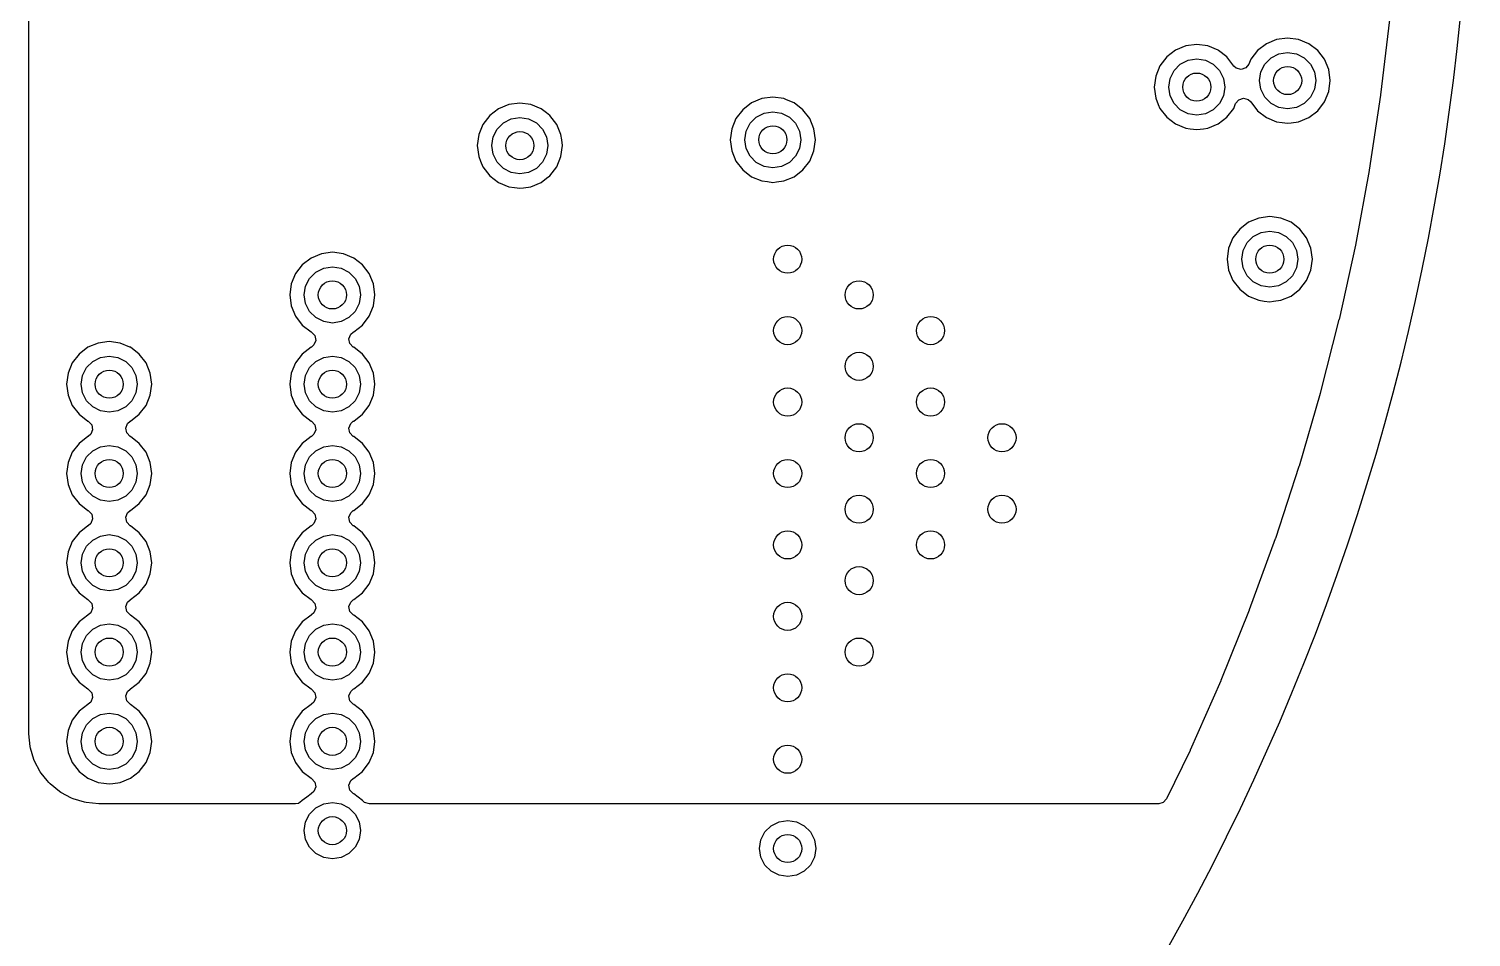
# Model space of a CAD drawing. Extents: x 116 to 183, y -128 to -37.6.
# Drawn here: x 162.43 to 182.95, y -87.37 to -74.45 of the extents above; entities that cross this region are included whole.
import ezdxf

# ---------------------------------------------------------------- set-up
doc = ezdxf.new("R2010")
doc.units = 0
doc.layers.add('BLACK', color=7, linetype='CONTINUOUS')

msp = doc.modelspace()

# ---------------------------------------------------------------- linework, layer by layer
at = {"layer": 'BLACK', "linetype": 'CONTINUOUS'}
for p, q in [((162.433, -79.501998), (162.433, -64.499559)), ((181.787721, -74.317678), (181.662354, -75.388441)), ((179.047668, -74.670297), (178.890908, -74.690934)), ((179.04767, -74.670297), (179.047668, -74.670297)), ((179.204429, -74.690934), (179.04767, -74.670297)), ((180.03716, -74.659463), (179.911718, -74.755718)), ((180.183237, -74.598956), (180.03716, -74.659463)), ((180.183239, -74.598955), (180.183237, -74.598956)), ((180.339999, -74.578318), (180.183239, -74.598955)), ((180.340001, -74.578318), (180.339999, -74.578318)), ((180.49676, -74.598955), (180.340001, -74.578318)), ((180.496762, -74.598956), (180.49676, -74.598955)), ((180.642841, -74.659464), (180.496762, -74.598956)), ((180.768282, -74.755718), (180.642841, -74.659464)), ((178.619387, -74.847697), (178.523132, -74.973139)), ((178.744829, -74.751442), (178.619387, -74.847697)), ((178.890906, -74.690935), (178.744829, -74.751442)), ((178.890908, -74.690934), (178.890906, -74.690935)), ((178.924062, -74.895556), (179.047669, -74.875979)), ((179.047669, -74.875979), (179.171276, -74.895556)), ((179.204431, -74.690935), (179.204429, -74.690934)), ((179.35051, -74.751443), (179.204431, -74.690935)), ((179.356081, -74.755718), (179.35051, -74.751443)), ((179.475952, -74.847698), (179.356081, -74.755718)), ((179.574695, -74.976383), (179.475952, -74.847698)), ((179.815464, -74.881159), (179.787632, -74.948351)), ((179.911718, -74.755718), (179.815464, -74.881159)), ((180.016393, -74.948886), (180.104886, -74.860393)), ((180.104886, -74.860393), (180.216393, -74.803577)), ((180.216393, -74.803577), (180.34, -74.784)), ((180.34, -74.784), (180.463607, -74.803577)), ((180.463607, -74.803577), (180.575114, -74.860393)), ((180.575114, -74.860393), (180.663607, -74.948886)), ((180.864536, -74.881159), (180.768282, -74.755718)), ((180.925044, -75.027238), (180.864536, -74.881159)), ((178.523132, -74.973139), (178.462625, -75.119216)), ((178.667246, -75.152372), (178.724062, -75.040865)), ((178.724062, -75.040865), (178.812555, -74.952372)), ((178.812555, -74.952372), (178.924062, -74.895556)), ((179.171276, -74.895556), (179.282783, -74.952372)), ((179.282783, -74.952372), (179.371276, -75.040865)), ((179.371276, -75.040865), (179.428092, -75.152372)), ((179.609797, -75.007538), (179.574695, -74.976383)), ((179.677496, -75.024818), (179.609797, -75.007538)), ((179.74379, -75.002754), (179.677496, -75.024818)), ((179.787632, -74.948351), (179.74379, -75.002754)), ((179.94, -75.184), (179.959577, -75.060393)), ((179.959577, -75.060393), (180.016393, -74.948886)), ((180.663607, -74.948886), (180.720423, -75.060393)), ((180.720423, -75.060393), (180.74, -75.184)), ((180.945682, -75.184), (180.925044, -75.027238)), ((178.462624, -75.119218), (178.441987, -75.275977)), ((178.441987, -75.275977), (178.441987, -75.27598)), ((178.441987, -75.27598), (178.462624, -75.432739)), ((178.462625, -75.119216), (178.462624, -75.119218)), ((178.647669, -75.275979), (178.667246, -75.152372)), ((178.667246, -75.399586), (178.647669, -75.275979)), ((179.428092, -75.152372), (179.447669, -75.275979)), ((179.447669, -75.275979), (179.428092, -75.399586)), ((179.959577, -75.307607), (179.94, -75.184)), ((180.74, -75.184), (180.720423, -75.307607)), ((180.925044, -75.340762), (180.945682, -75.184)), ((169.417999, -75.503318), (169.261239, -75.523955)), ((169.418001, -75.503318), (169.417999, -75.503318)), ((169.57476, -75.523955), (169.418001, -75.503318)), ((172.714024, -75.501442), (172.588582, -75.597697)), ((172.860101, -75.440935), (172.714024, -75.501442)), ((172.860103, -75.440934), (172.860101, -75.440935)), ((173.016863, -75.420297), (172.860103, -75.440934)), ((173.016865, -75.420297), (173.016863, -75.420297)), ((173.173624, -75.440934), (173.016865, -75.420297)), ((173.173626, -75.440935), (173.173624, -75.440934)), ((173.212953, -75.457225), (173.173626, -75.440935)), ((173.319705, -75.501443), (173.212953, -75.457225)), ((173.445146, -75.597697), (173.319705, -75.501443)), ((178.462624, -75.432739), (178.462625, -75.432741)), ((178.462625, -75.432741), (178.500407, -75.523956)), ((178.724062, -75.511093), (178.667246, -75.399586)), ((179.428092, -75.399586), (179.371276, -75.511093)), ((179.600036, -75.511627), (179.643876, -75.457225)), ((179.643876, -75.457225), (179.71017, -75.43516)), ((179.71017, -75.43516), (179.77787, -75.452439)), ((179.77787, -75.452439), (179.812973, -75.483594)), ((179.812973, -75.483594), (179.815463, -75.486839)), ((179.815463, -75.486839), (179.815464, -75.486841)), ((179.815464, -75.486841), (179.911718, -75.612282)), ((180.016393, -75.419114), (179.959577, -75.307607)), ((180.104886, -75.507607), (180.016393, -75.419114)), ((180.663607, -75.419114), (180.575114, -75.507607)), ((180.720423, -75.307607), (180.663607, -75.419114)), ((180.768282, -75.612282), (180.864536, -75.486841)), ((180.864536, -75.486841), (180.925044, -75.340762)), ((181.661805, -75.392533), (181.500865, -76.458484)), ((181.662354, -75.388441), (181.661805, -75.392533)), ((168.989718, -75.680718), (168.893463, -75.80616)), ((169.11516, -75.584463), (168.989718, -75.680718)), ((169.261237, -75.523956), (169.11516, -75.584463)), ((169.261239, -75.523955), (169.261237, -75.523956)), ((169.294393, -75.728577), (169.418, -75.709)), ((169.418, -75.709), (169.541607, -75.728577)), ((169.574762, -75.523956), (169.57476, -75.523955)), ((169.720842, -75.584464), (169.574762, -75.523956)), ((169.799, -75.644437), (169.720842, -75.584464)), ((169.846282, -75.680718), (169.799, -75.644437)), ((169.942536, -75.806159), (169.846282, -75.680718)), ((172.588582, -75.597697), (172.492327, -75.723139)), ((172.693257, -75.790865), (172.78175, -75.702372)), ((172.78175, -75.702372), (172.893257, -75.645556)), ((172.893257, -75.645556), (173.016864, -75.625979)), ((173.016864, -75.625979), (173.140471, -75.645556)), ((173.140471, -75.645556), (173.251978, -75.702372)), ((173.251978, -75.702372), (173.340471, -75.790865)), ((173.5414, -75.723138), (173.445146, -75.597697)), ((178.500407, -75.523956), (178.523133, -75.57882)), ((178.523133, -75.57882), (178.619387, -75.704261)), ((178.619387, -75.704261), (178.744828, -75.800515)), ((178.812555, -75.599586), (178.724062, -75.511093)), ((178.924062, -75.656402), (178.812555, -75.599586)), ((179.047669, -75.675979), (178.924062, -75.656402)), ((179.171276, -75.656402), (179.047669, -75.675979)), ((179.282783, -75.599586), (179.171276, -75.656402)), ((179.371276, -75.511093), (179.282783, -75.599586)), ((179.35051, -75.800515), (179.475951, -75.704261)), ((179.475951, -75.704261), (179.572205, -75.57882)), ((179.572205, -75.57882), (179.600036, -75.511627)), ((179.911718, -75.612282), (180.037159, -75.708536)), ((180.037159, -75.708536), (180.183238, -75.769044)), ((180.216393, -75.564423), (180.104886, -75.507607)), ((180.34, -75.584), (180.216393, -75.564423)), ((180.463607, -75.564423), (180.34, -75.584)), ((180.575114, -75.507607), (180.463607, -75.564423)), ((180.496762, -75.769044), (180.642841, -75.708536)), ((180.642841, -75.708536), (180.768282, -75.612282)), ((168.893463, -75.80616), (168.832956, -75.952237)), ((169.037577, -75.985393), (169.094393, -75.873886)), ((169.094393, -75.873886), (169.182886, -75.785393)), ((169.182886, -75.785393), (169.294393, -75.728577)), ((169.541607, -75.728577), (169.653114, -75.785393)), ((169.653114, -75.785393), (169.741607, -75.873886)), ((169.741607, -75.873886), (169.798423, -75.985393)), ((170.003044, -75.952238), (169.942536, -75.806159)), ((172.431819, -75.869218), (172.411182, -76.025977)), ((172.43182, -75.869216), (172.431819, -75.869218)), ((172.492327, -75.723139), (172.43182, -75.869216)), ((172.616864, -76.025979), (172.636441, -75.902372)), ((172.636441, -75.902372), (172.693257, -75.790865)), ((173.340471, -75.790865), (173.397287, -75.902372)), ((173.397287, -75.902372), (173.416864, -76.025979)), ((173.601908, -75.869217), (173.5414, -75.723138)), ((173.622546, -76.025979), (173.601908, -75.869217)), ((178.744828, -75.800515), (178.890907, -75.861023)), ((178.890907, -75.861023), (178.953147, -75.869217)), ((178.953147, -75.869217), (179.047668, -75.881661)), ((179.047668, -75.881661), (179.047669, -75.881661)), ((179.047669, -75.881661), (179.04767, -75.881661)), ((179.04767, -75.881661), (179.142183, -75.869218)), ((179.142183, -75.869218), (179.204431, -75.861023)), ((179.204431, -75.861023), (179.35051, -75.800515)), ((180.183238, -75.769044), (180.261619, -75.779363)), ((180.261619, -75.779363), (180.339999, -75.789682)), ((180.339999, -75.789682), (180.34, -75.789682)), ((180.34, -75.789682), (180.340001, -75.789682)), ((180.340001, -75.789682), (180.392254, -75.782802)), ((180.392254, -75.782802), (180.496762, -75.769044)), ((168.832955, -75.952239), (168.812318, -76.108998)), ((168.812318, -76.108998), (168.812318, -76.109001)), ((168.812318, -76.109001), (168.832955, -76.26576)), ((168.832956, -75.952237), (168.832955, -75.952239)), ((169.018, -76.109), (169.037577, -75.985393)), ((169.037577, -76.232607), (169.018, -76.109)), ((169.798423, -75.985393), (169.818, -76.109)), ((169.818, -76.109), (169.798423, -76.232607)), ((170.012752, -76.025977), (170.003044, -75.952238)), ((170.003044, -76.265762), (170.023682, -76.109)), ((170.023682, -76.109), (170.012752, -76.025977)), ((172.411182, -76.025977), (172.411182, -76.02598)), ((172.411182, -76.02598), (172.431819, -76.182739)), ((172.636441, -76.149586), (172.616864, -76.025979)), ((173.416864, -76.025979), (173.397287, -76.149586)), ((173.601908, -76.182741), (173.622546, -76.025979)), ((168.832955, -76.26576), (168.832956, -76.265762)), ((168.832956, -76.265762), (168.859075, -76.32882)), ((169.094393, -76.344114), (169.037577, -76.232607)), ((169.798423, -76.232607), (169.741607, -76.344114)), ((169.942536, -76.411841), (170.003044, -76.265762)), ((172.431819, -76.182739), (172.43182, -76.182741)), ((172.43182, -76.182741), (172.492328, -76.32882)), ((172.693257, -76.261093), (172.636441, -76.149586)), ((172.78175, -76.349586), (172.693257, -76.261093)), ((173.340471, -76.261093), (173.251978, -76.349586)), ((173.397287, -76.149586), (173.340471, -76.261093)), ((173.5414, -76.32882), (173.601908, -76.182741)), ((168.859075, -76.32882), (168.893464, -76.411841)), ((168.893464, -76.411841), (168.989718, -76.537282)), ((169.182886, -76.432607), (169.094393, -76.344114)), ((169.294393, -76.489423), (169.182886, -76.432607)), ((169.418, -76.509), (169.294393, -76.489423)), ((169.541607, -76.489423), (169.418, -76.509)), ((169.653114, -76.432607), (169.541607, -76.489423)), ((169.741607, -76.344114), (169.653114, -76.432607)), ((169.846282, -76.537282), (169.942536, -76.411841)), ((172.492328, -76.32882), (172.588582, -76.454261)), ((172.588582, -76.454261), (172.714023, -76.550515)), ((172.893257, -76.406402), (172.78175, -76.349586)), ((173.016864, -76.425979), (172.893257, -76.406402)), ((173.140471, -76.406402), (173.016864, -76.425979)), ((173.251978, -76.349586), (173.140471, -76.406402)), ((173.319705, -76.550515), (173.445146, -76.454261)), ((173.445146, -76.454261), (173.5414, -76.32882)), ((181.500181, -76.462556), (181.303836, -77.522581)), ((181.500865, -76.458484), (181.500181, -76.462556)), ((168.989718, -76.537282), (169.115159, -76.633536)), ((169.115159, -76.633536), (169.261238, -76.694044)), ((169.261238, -76.694044), (169.339619, -76.704363)), ((169.339619, -76.704363), (169.417999, -76.714682)), ((169.417999, -76.714682), (169.418, -76.714682)), ((169.418, -76.714682), (169.418001, -76.714682)), ((169.418001, -76.714682), (169.470254, -76.707802)), ((169.470254, -76.707802), (169.574762, -76.694044)), ((169.574762, -76.694044), (169.720841, -76.633536)), ((169.720841, -76.633536), (169.799, -76.573562)), ((169.799, -76.573562), (169.846282, -76.537282)), ((172.714023, -76.550515), (172.860102, -76.611023)), ((172.860102, -76.611023), (172.938483, -76.621342)), ((172.938483, -76.621342), (173.016863, -76.631661)), ((173.016863, -76.631661), (173.016864, -76.631661)), ((173.016864, -76.631661), (173.016865, -76.631661)), ((173.016865, -76.631661), (173.069118, -76.624781)), ((173.069118, -76.624781), (173.173626, -76.611023)), ((173.173626, -76.611023), (173.319705, -76.550515)), ((179.929237, -77.138956), (179.78316, -77.199463)), ((179.929239, -77.138955), (179.929237, -77.138956)), ((180.085999, -77.118318), (179.929239, -77.138955)), ((180.086001, -77.118318), (180.085999, -77.118318)), ((180.24276, -77.138955), (180.086001, -77.118318)), ((180.242762, -77.138956), (180.24276, -77.138955)), ((180.388841, -77.199464), (180.242762, -77.138956)), ((179.657718, -77.295718), (179.561463, -77.42116)), ((179.78316, -77.199463), (179.657718, -77.295718)), ((179.850886, -77.400393), (179.962393, -77.343577)), ((179.962393, -77.343577), (180.086, -77.324)), ((180.086, -77.324), (180.209607, -77.343577)), ((180.209607, -77.343577), (180.321114, -77.400393)), ((180.514282, -77.295718), (180.388841, -77.199464)), ((180.610536, -77.421159), (180.514282, -77.295718)), ((179.561463, -77.42116), (179.500956, -77.567237)), ((179.705577, -77.600393), (179.762393, -77.488886)), ((179.762393, -77.488886), (179.850886, -77.400393)), ((180.321114, -77.400393), (180.409607, -77.488886)), ((180.409607, -77.488886), (180.466423, -77.600393)), ((180.671044, -77.567238), (180.610536, -77.421159)), ((181.303017, -77.526628), (181.071481, -78.579557)), ((181.303836, -77.522581), (181.303017, -77.526628)), ((166.44816, -77.707463), (166.322718, -77.803718)), ((166.594237, -77.646956), (166.44816, -77.707463)), ((166.594239, -77.646955), (166.594237, -77.646956)), ((166.750999, -77.626318), (166.594239, -77.646955)), ((166.751001, -77.626318), (166.750999, -77.626318)), ((166.90776, -77.646955), (166.751001, -77.626318)), ((166.907762, -77.646956), (166.90776, -77.646955)), ((167.053841, -77.707464), (166.907762, -77.646956)), ((167.179282, -77.803718), (167.053841, -77.707464)), ((179.500955, -77.567239), (179.480318, -77.723998)), ((179.480318, -77.723998), (179.480318, -77.724001)), ((179.480318, -77.724001), (179.500955, -77.88076)), ((179.500956, -77.567237), (179.500955, -77.567239)), ((179.686, -77.724), (179.705577, -77.600393)), ((179.705577, -77.847607), (179.686, -77.724)), ((180.466423, -77.600393), (180.486, -77.724)), ((180.486, -77.724), (180.466423, -77.847607)), ((180.691682, -77.724), (180.671044, -77.567238)), ((180.671044, -77.880762), (180.691682, -77.724)), ((166.226463, -77.92916), (166.165956, -78.075237)), ((166.322718, -77.803718), (166.226463, -77.92916)), ((166.427393, -77.996886), (166.515886, -77.908393)), ((166.515886, -77.908393), (166.627393, -77.851577)), ((166.627393, -77.851577), (166.751, -77.832)), ((166.751, -77.832), (166.874607, -77.851577)), ((166.874607, -77.851577), (166.986114, -77.908393)), ((166.986114, -77.908393), (167.074607, -77.996886)), ((167.275536, -77.929159), (167.179282, -77.803718)), ((167.336044, -78.075238), (167.275536, -77.929159)), ((179.500955, -77.88076), (179.500956, -77.880762)), ((179.500956, -77.880762), (179.561464, -78.026841)), ((179.762393, -77.959114), (179.705577, -77.847607)), ((179.850886, -78.047607), (179.762393, -77.959114)), ((180.409607, -77.959114), (180.321114, -78.047607)), ((180.466423, -77.847607), (180.409607, -77.959114)), ((180.610536, -78.026841), (180.671044, -77.880762)), ((166.165955, -78.075239), (166.145318, -78.231998)), ((166.165956, -78.075237), (166.165955, -78.075239)), ((166.351, -78.232), (166.370577, -78.108393)), ((166.370577, -78.108393), (166.427393, -77.996886)), ((167.074607, -77.996886), (167.131423, -78.108393)), ((167.131423, -78.108393), (167.151, -78.232)), ((167.356682, -78.232), (167.336044, -78.075238)), ((179.561464, -78.026841), (179.657718, -78.152282)), ((179.657718, -78.152282), (179.783159, -78.248536)), ((179.962393, -78.104423), (179.850886, -78.047607)), ((180.086, -78.124), (179.962393, -78.104423)), ((180.209607, -78.104423), (180.086, -78.124)), ((180.321114, -78.047607), (180.209607, -78.104423)), ((180.388841, -78.248536), (180.514282, -78.152282)), ((180.514282, -78.152282), (180.610536, -78.026841)), ((166.145318, -78.231998), (166.145318, -78.232001)), ((166.145318, -78.232001), (166.165955, -78.38876)), ((166.370577, -78.355607), (166.351, -78.232)), ((166.427393, -78.467114), (166.370577, -78.355607)), ((167.131423, -78.355607), (167.074607, -78.467114)), ((167.151, -78.232), (167.131423, -78.355607)), ((167.336044, -78.388762), (167.356682, -78.232)), ((179.783159, -78.248536), (179.929238, -78.309044)), ((179.929238, -78.309044), (180.007619, -78.319363)), ((180.007619, -78.319363), (180.085999, -78.329682)), ((180.085999, -78.329682), (180.086, -78.329682)), ((180.086, -78.329682), (180.086001, -78.329682)), ((180.086001, -78.329682), (180.138254, -78.322802)), ((180.138254, -78.322802), (180.242762, -78.309044)), ((180.242762, -78.309044), (180.388841, -78.248536)), ((166.165955, -78.38876), (166.165956, -78.388762)), ((166.165956, -78.388762), (166.226464, -78.534841)), ((166.226464, -78.534841), (166.322718, -78.660282)), ((166.515886, -78.555607), (166.427393, -78.467114)), ((166.627393, -78.612423), (166.515886, -78.555607)), ((166.986114, -78.555607), (166.874607, -78.612423)), ((167.074607, -78.467114), (166.986114, -78.555607)), ((167.179282, -78.660282), (167.275536, -78.534841)), ((167.275536, -78.534841), (167.336044, -78.388762)), ((181.071481, -78.579557), (181.070527, -78.583574)), ((166.322718, -78.660282), (166.448159, -78.756536)), ((166.448159, -78.756536), (166.448166, -78.756541)), ((166.448166, -78.756541), (166.453487, -78.759613)), ((166.453487, -78.759613), (166.501703, -78.810179)), ((166.751, -78.632), (166.627393, -78.612423)), ((166.874607, -78.612423), (166.751, -78.632)), ((167.013037, -78.790352), (167.048515, -78.75961)), ((167.048515, -78.75961), (167.053828, -78.756541)), ((167.053828, -78.756541), (167.053841, -78.756536)), ((167.053841, -78.756536), (167.179282, -78.660282)), ((181.070527, -78.583574), (180.804073, -79.628175)), ((163.27316, -78.977463), (163.147718, -79.073718)), ((163.419237, -78.916956), (163.27316, -78.977463)), ((163.419239, -78.916955), (163.419237, -78.916956)), ((163.575999, -78.896318), (163.419239, -78.916955)), ((163.576001, -78.896318), (163.575999, -78.896318)), ((163.73276, -78.916955), (163.576001, -78.896318)), ((163.732762, -78.916956), (163.73276, -78.916955)), ((163.871412, -78.974387), (163.732762, -78.916956)), ((163.878841, -78.977464), (163.871412, -78.974387)), ((164.004282, -79.073718), (163.878841, -78.977464)), ((166.448166, -78.977458), (166.322718, -79.073718)), ((166.453487, -78.974387), (166.448166, -78.977458)), ((166.488959, -78.943651), (166.453487, -78.974387)), ((166.514927, -78.878786), (166.488959, -78.943651)), ((166.501703, -78.810179), (166.514927, -78.878786)), ((166.987072, -78.855218), (167.013037, -78.790352)), ((167.000298, -78.923825), (166.987072, -78.855218)), ((167.048515, -78.97439), (167.000298, -78.923825)), ((167.053834, -78.977461), (167.048515, -78.97439)), ((167.053841, -78.977464), (167.053834, -78.977461)), ((167.179282, -79.073718), (167.053841, -78.977464)), ((163.147718, -79.073718), (163.051463, -79.19916)), ((163.252393, -79.266886), (163.340886, -79.178393)), ((163.340886, -79.178393), (163.452393, -79.121577)), ((163.452393, -79.121577), (163.576, -79.102)), ((163.576, -79.102), (163.699607, -79.121577)), ((163.699607, -79.121577), (163.811114, -79.178393)), ((163.811114, -79.178393), (163.899607, -79.266886)), ((164.100536, -79.199159), (164.004282, -79.073718)), ((166.322718, -79.073718), (166.226463, -79.19916)), ((166.427393, -79.266886), (166.515886, -79.178393)), ((166.515886, -79.178393), (166.627393, -79.121577)), ((166.627393, -79.121577), (166.751, -79.102)), ((166.751, -79.102), (166.874607, -79.121577)), ((166.874607, -79.121577), (166.986114, -79.178393)), ((166.986114, -79.178393), (167.074607, -79.266886)), ((167.275536, -79.199159), (167.179282, -79.073718)), ((162.990955, -79.345239), (162.970318, -79.501998)), ((162.990956, -79.345237), (162.990955, -79.345239)), ((163.051463, -79.19916), (162.990956, -79.345237)), ((163.176, -79.502), (163.195577, -79.378393)), ((163.195577, -79.378393), (163.252393, -79.266886)), ((163.899607, -79.266886), (163.956423, -79.378393)), ((163.956423, -79.378393), (163.976, -79.502)), ((164.161044, -79.345238), (164.100536, -79.199159)), ((164.181682, -79.502), (164.161044, -79.345238)), ((166.165955, -79.345239), (166.145318, -79.501998)), ((166.165956, -79.345237), (166.165955, -79.345239)), ((166.226463, -79.19916), (166.165956, -79.345237)), ((166.351, -79.502), (166.370577, -79.378393)), ((166.370577, -79.378393), (166.427393, -79.266886)), ((167.074607, -79.266886), (167.131423, -79.378393)), ((167.131423, -79.378393), (167.151, -79.502)), ((167.336044, -79.345238), (167.275536, -79.199159)), ((167.356682, -79.502), (167.336044, -79.345238)), ((162.433, -84.464907), (162.433, -79.501998)), ((162.970318, -79.501998), (162.970318, -79.502001)), ((162.970318, -79.502001), (162.990955, -79.65876)), ((163.195577, -79.625607), (163.176, -79.502)), ((163.976, -79.502), (163.956423, -79.625607)), ((164.161044, -79.658762), (164.181682, -79.502)), ((166.145318, -79.501998), (166.145318, -79.502001)), ((166.145318, -79.502001), (166.165955, -79.65876)), ((166.370577, -79.625607), (166.351, -79.502)), ((167.151, -79.502), (167.131423, -79.625607)), ((167.336044, -79.658762), (167.356682, -79.502)), ((162.990955, -79.65876), (162.990956, -79.658762)), ((162.990956, -79.658762), (163.051464, -79.804841)), ((163.051464, -79.804841), (163.147718, -79.930282)), ((163.252393, -79.737114), (163.195577, -79.625607)), ((163.340886, -79.825607), (163.252393, -79.737114)), ((163.899607, -79.737114), (163.811114, -79.825607)), ((163.956423, -79.625607), (163.899607, -79.737114)), ((164.004282, -79.930282), (164.100536, -79.804841)), ((164.100536, -79.804841), (164.161044, -79.658762)), ((166.165955, -79.65876), (166.165956, -79.658762)), ((166.165956, -79.658762), (166.226464, -79.804841)), ((166.226464, -79.804841), (166.322718, -79.930282)), ((166.427393, -79.737114), (166.370577, -79.625607)), ((166.515886, -79.825607), (166.427393, -79.737114)), ((167.074607, -79.737114), (166.986114, -79.825607)), ((167.131423, -79.625607), (167.074607, -79.737114)), ((167.179282, -79.930282), (167.275536, -79.804841)), ((167.275536, -79.804841), (167.336044, -79.658762)), ((180.802986, -79.632159), (180.501897, -80.667326)), ((180.804073, -79.628175), (180.802986, -79.632159)), ((163.147718, -79.930282), (163.273159, -80.026536)), ((163.452393, -79.882423), (163.340886, -79.825607)), ((163.576, -79.902), (163.452393, -79.882423)), ((163.699607, -79.882423), (163.576, -79.902)), ((163.811114, -79.825607), (163.699607, -79.882423)), ((163.878841, -80.026536), (164.004282, -79.930282)), ((166.322718, -79.930282), (166.448159, -80.026536)), ((166.627393, -79.882423), (166.515886, -79.825607)), ((166.751, -79.902), (166.627393, -79.882423)), ((166.874607, -79.882423), (166.751, -79.902)), ((166.986114, -79.825607), (166.874607, -79.882423)), ((167.053841, -80.026536), (167.179282, -79.930282)), ((163.273159, -80.026536), (163.273166, -80.026541)), ((163.273166, -80.026541), (163.278487, -80.029613)), ((163.278487, -80.029613), (163.326703, -80.080179)), ((163.313959, -80.213651), (163.278487, -80.244387)), ((163.339927, -80.148786), (163.313959, -80.213651)), ((163.326703, -80.080179), (163.339927, -80.148786)), ((163.812072, -80.125218), (163.838037, -80.060352)), ((163.825298, -80.193825), (163.812072, -80.125218)), ((163.873515, -80.24439), (163.825298, -80.193825)), ((163.838037, -80.060352), (163.873515, -80.02961)), ((163.873515, -80.02961), (163.878828, -80.026541)), ((163.878828, -80.026541), (163.878841, -80.026536)), ((166.448159, -80.026536), (166.448166, -80.026541)), ((166.448166, -80.026541), (166.453487, -80.029613)), ((166.453487, -80.029613), (166.501703, -80.080179)), ((166.488959, -80.213651), (166.453487, -80.244387)), ((166.514927, -80.148786), (166.488959, -80.213651)), ((166.501703, -80.080179), (166.514927, -80.148786)), ((166.987072, -80.125218), (167.013037, -80.060352)), ((167.000298, -80.193825), (166.987072, -80.125218)), ((167.048515, -80.24439), (167.000298, -80.193825)), ((167.013037, -80.060352), (167.048515, -80.02961)), ((167.048515, -80.02961), (167.053828, -80.026541)), ((167.053828, -80.026541), (167.053841, -80.026536)), ((163.147718, -80.343718), (163.051463, -80.46916)), ((163.273166, -80.247458), (163.147718, -80.343718)), ((163.278487, -80.244387), (163.273166, -80.247458)), ((163.340886, -80.448393), (163.452393, -80.391577)), ((163.452393, -80.391577), (163.576, -80.372)), ((163.576, -80.372), (163.699607, -80.391577)), ((163.699607, -80.391577), (163.811114, -80.448393)), ((163.878834, -80.247461), (163.873515, -80.24439)), ((163.878841, -80.247464), (163.878834, -80.247461)), ((164.004282, -80.343718), (163.878841, -80.247464)), ((164.100536, -80.469159), (164.004282, -80.343718)), ((166.322718, -80.343718), (166.226463, -80.46916)), ((166.448166, -80.247458), (166.322718, -80.343718)), ((166.453487, -80.244387), (166.448166, -80.247458)), ((166.515886, -80.448393), (166.627393, -80.391577)), ((166.627393, -80.391577), (166.751, -80.372)), ((166.751, -80.372), (166.874607, -80.391577)), ((166.874607, -80.391577), (166.986114, -80.448393)), ((167.053834, -80.247461), (167.048515, -80.24439)), ((167.053841, -80.247464), (167.053834, -80.247461)), ((167.179282, -80.343718), (167.053841, -80.247464)), ((167.275536, -80.469159), (167.179282, -80.343718)), ((162.990955, -80.615239), (162.970318, -80.771998)), ((162.990956, -80.615237), (162.990955, -80.615239)), ((163.051463, -80.46916), (162.990956, -80.615237)), ((163.195577, -80.648393), (163.252393, -80.536886)), ((163.252393, -80.536886), (163.340886, -80.448393)), ((163.811114, -80.448393), (163.899607, -80.536886)), ((163.899607, -80.536886), (163.956423, -80.648393)), ((164.161044, -80.615238), (164.100536, -80.469159)), ((164.181682, -80.772), (164.161044, -80.615238)), ((166.165955, -80.615239), (166.145318, -80.771998)), ((166.165956, -80.615237), (166.165955, -80.615239)), ((166.226463, -80.46916), (166.165956, -80.615237)), ((166.370577, -80.648393), (166.427393, -80.536886)), ((166.427393, -80.536886), (166.515886, -80.448393)), ((166.986114, -80.448393), (167.074607, -80.536886)), ((167.074607, -80.536886), (167.131423, -80.648393)), ((167.336044, -80.615238), (167.275536, -80.469159)), ((167.356682, -80.772), (167.336044, -80.615238)), ((162.970318, -80.771998), (162.970318, -80.772001)), ((162.970318, -80.772001), (162.990955, -80.92876)), ((163.176, -80.772), (163.195577, -80.648393)), ((163.195577, -80.895607), (163.176, -80.772)), ((163.956423, -80.648393), (163.976, -80.772)), ((163.976, -80.772), (163.956423, -80.895607)), ((164.161044, -80.928762), (164.181682, -80.772)), ((166.145318, -80.771998), (166.145318, -80.772001)), ((166.145318, -80.772001), (166.165955, -80.92876)), ((166.351, -80.772), (166.370577, -80.648393)), ((166.370577, -80.895607), (166.351, -80.772)), ((167.131423, -80.648393), (167.151, -80.772)), ((167.151, -80.772), (167.131423, -80.895607)), ((167.336044, -80.928762), (167.356682, -80.772)), ((180.500678, -80.671271), (180.165287, -81.695846)), ((180.501897, -80.667326), (180.500678, -80.671271)), ((162.990955, -80.92876), (162.990956, -80.928762)), ((162.990956, -80.928762), (163.051464, -81.074841)), ((163.252393, -81.007114), (163.195577, -80.895607)), ((163.340886, -81.095607), (163.252393, -81.007114)), ((163.899607, -81.007114), (163.811114, -81.095607)), ((163.956423, -80.895607), (163.899607, -81.007114)), ((164.100536, -81.074841), (164.161044, -80.928762)), ((166.165955, -80.92876), (166.165956, -80.928762)), ((166.165956, -80.928762), (166.226464, -81.074841)), ((166.427393, -81.007114), (166.370577, -80.895607)), ((166.515886, -81.095607), (166.427393, -81.007114)), ((167.074607, -81.007114), (166.986114, -81.095607)), ((167.131423, -80.895607), (167.074607, -81.007114)), ((167.275536, -81.074841), (167.336044, -80.928762)), ((163.051464, -81.074841), (163.147718, -81.200282)), ((163.147718, -81.200282), (163.273159, -81.296536)), ((163.452393, -81.152423), (163.340886, -81.095607)), ((163.576, -81.172), (163.452393, -81.152423)), ((163.699607, -81.152423), (163.576, -81.172)), ((163.811114, -81.095607), (163.699607, -81.152423)), ((163.878841, -81.296536), (164.004282, -81.200282)), ((164.004282, -81.200282), (164.100536, -81.074841)), ((166.226464, -81.074841), (166.322718, -81.200282)), ((166.322718, -81.200282), (166.448159, -81.296536)), ((166.627393, -81.152423), (166.515886, -81.095607)), ((166.751, -81.172), (166.627393, -81.152423)), ((166.874607, -81.152423), (166.751, -81.172)), ((166.986114, -81.095607), (166.874607, -81.152423)), ((167.053841, -81.296536), (167.179282, -81.200282)), ((167.179282, -81.200282), (167.275536, -81.074841)), ((163.273159, -81.296536), (163.273166, -81.296541)), ((163.273166, -81.296541), (163.278487, -81.299613)), ((163.278487, -81.299613), (163.326703, -81.350179)), ((163.339927, -81.418786), (163.313959, -81.483651)), ((163.326703, -81.350179), (163.339927, -81.418786)), ((163.812072, -81.395218), (163.838037, -81.330352)), ((163.825298, -81.463825), (163.812072, -81.395218)), ((163.838037, -81.330352), (163.873515, -81.29961)), ((163.873515, -81.29961), (163.878828, -81.296541)), ((163.878828, -81.296541), (163.878841, -81.296536)), ((166.448159, -81.296536), (166.448166, -81.296541)), ((166.448166, -81.296541), (166.453487, -81.299613)), ((166.453487, -81.299613), (166.501703, -81.350179)), ((166.514927, -81.418786), (166.488959, -81.483651)), ((166.501703, -81.350179), (166.514927, -81.418786)), ((166.987072, -81.395218), (167.013037, -81.330352)), ((167.000298, -81.463825), (166.987072, -81.395218)), ((167.013037, -81.330352), (167.048515, -81.29961)), ((167.048515, -81.29961), (167.053828, -81.296541)), ((167.053828, -81.296541), (167.053841, -81.296536)), ((163.147718, -81.613718), (163.051463, -81.73916)), ((163.273166, -81.517458), (163.147718, -81.613718)), ((163.278487, -81.514387), (163.273166, -81.517458)), ((163.313959, -81.483651), (163.278487, -81.514387)), ((163.452393, -81.661577), (163.576, -81.642)), ((163.576, -81.642), (163.699607, -81.661577)), ((163.873515, -81.51439), (163.825298, -81.463825)), ((163.878834, -81.517461), (163.873515, -81.51439)), ((163.878841, -81.517464), (163.878834, -81.517461)), ((164.004282, -81.613718), (163.878841, -81.517464)), ((164.100536, -81.739159), (164.004282, -81.613718)), ((166.322718, -81.613718), (166.226463, -81.73916)), ((166.448166, -81.517458), (166.322718, -81.613718)), ((166.453487, -81.514387), (166.448166, -81.517458)), ((166.488959, -81.483651), (166.453487, -81.514387)), ((166.627393, -81.661577), (166.751, -81.642)), ((166.751, -81.642), (166.874607, -81.661577)), ((167.048515, -81.51439), (167.000298, -81.463825)), ((167.053834, -81.517461), (167.048515, -81.51439)), ((167.053841, -81.517464), (167.053834, -81.517461)), ((167.179282, -81.613718), (167.053841, -81.517464)), ((167.275536, -81.739159), (167.179282, -81.613718)), ((163.051463, -81.73916), (162.990956, -81.885237)), ((163.195577, -81.918393), (163.252393, -81.806886)), ((163.252393, -81.806886), (163.340886, -81.718393)), ((163.340886, -81.718393), (163.452393, -81.661577)), ((163.699607, -81.661577), (163.811114, -81.718393)), ((163.811114, -81.718393), (163.899607, -81.806886)), ((163.899607, -81.806886), (163.956423, -81.918393)), ((164.161044, -81.885238), (164.100536, -81.739159)), ((166.226463, -81.73916), (166.165956, -81.885237)), ((166.370577, -81.918393), (166.427393, -81.806886)), ((166.427393, -81.806886), (166.515886, -81.718393)), ((166.515886, -81.718393), (166.627393, -81.661577)), ((166.874607, -81.661577), (166.986114, -81.718393)), ((166.986114, -81.718393), (167.074607, -81.806886)), ((167.074607, -81.806886), (167.131423, -81.918393)), ((167.336044, -81.885238), (167.275536, -81.739159)), ((180.163937, -81.699748), (179.794625, -82.712573)), ((180.165287, -81.695846), (180.163937, -81.699748)), ((162.990955, -81.885239), (162.970318, -82.041998)), ((162.970318, -82.041998), (162.970318, -82.042001)), ((162.970318, -82.042001), (162.990955, -82.19876)), ((162.990956, -81.885237), (162.990955, -81.885239)), ((163.176, -82.042), (163.195577, -81.918393)), ((163.195577, -82.165607), (163.176, -82.042)), ((163.956423, -81.918393), (163.976, -82.042)), ((163.976, -82.042), (163.956423, -82.165607)), ((164.181682, -82.042), (164.161044, -81.885238)), ((164.161044, -82.198762), (164.181682, -82.042)), ((166.165955, -81.885239), (166.145318, -82.041998)), ((166.145318, -82.041998), (166.145318, -82.042001)), ((166.145318, -82.042001), (166.165955, -82.19876)), ((166.165956, -81.885237), (166.165955, -81.885239)), ((166.351, -82.042), (166.370577, -81.918393)), ((166.370577, -82.165607), (166.351, -82.042)), ((167.131423, -81.918393), (167.151, -82.042)), ((167.151, -82.042), (167.131423, -82.165607)), ((167.356682, -82.042), (167.336044, -81.885238)), ((167.336044, -82.198762), (167.356682, -82.042)), ((162.990955, -82.19876), (162.990956, -82.198762)), ((162.990956, -82.198762), (163.051464, -82.344841)), ((163.252393, -82.277114), (163.195577, -82.165607)), ((163.956423, -82.165607), (163.899607, -82.277114)), ((164.100536, -82.344841), (164.161044, -82.198762)), ((166.165955, -82.19876), (166.165956, -82.198762)), ((166.165956, -82.198762), (166.226464, -82.344841)), ((166.427393, -82.277114), (166.370577, -82.165607)), ((167.131423, -82.165607), (167.074607, -82.277114)), ((167.275536, -82.344841), (167.336044, -82.198762)), ((163.051464, -82.344841), (163.147718, -82.470282)), ((163.147718, -82.470282), (163.273159, -82.566536)), ((163.340886, -82.365607), (163.252393, -82.277114)), ((163.452393, -82.422423), (163.340886, -82.365607)), ((163.576, -82.442), (163.452393, -82.422423)), ((163.699607, -82.422423), (163.576, -82.442)), ((163.811114, -82.365607), (163.699607, -82.422423)), ((163.899607, -82.277114), (163.811114, -82.365607)), ((163.878841, -82.566536), (164.004282, -82.470282)), ((164.004282, -82.470282), (164.100536, -82.344841)), ((166.226464, -82.344841), (166.322718, -82.470282)), ((166.322718, -82.470282), (166.448159, -82.566536)), ((166.515886, -82.365607), (166.427393, -82.277114)), ((166.627393, -82.422423), (166.515886, -82.365607)), ((166.751, -82.442), (166.627393, -82.422423)), ((166.874607, -82.422423), (166.751, -82.442)), ((166.986114, -82.365607), (166.874607, -82.422423)), ((167.074607, -82.277114), (166.986114, -82.365607)), ((167.053841, -82.566536), (167.179282, -82.470282)), ((167.179282, -82.470282), (167.275536, -82.344841)), ((163.273159, -82.566536), (163.273166, -82.566541)), ((163.273166, -82.566541), (163.278487, -82.569613)), ((163.278487, -82.569613), (163.326703, -82.620179)), ((163.326703, -82.620179), (163.339927, -82.688786)), ((163.812072, -82.665218), (163.838037, -82.600352)), ((163.825298, -82.733825), (163.812072, -82.665218)), ((163.838037, -82.600352), (163.873515, -82.56961)), ((163.873515, -82.56961), (163.878828, -82.566541)), ((163.878828, -82.566541), (163.878841, -82.566536)), ((166.448159, -82.566536), (166.448166, -82.566541)), ((166.448166, -82.566541), (166.453487, -82.569613)), ((166.453487, -82.569613), (166.501703, -82.620179)), ((166.501703, -82.620179), (166.514927, -82.688786)), ((166.987072, -82.665218), (167.013037, -82.600352)), ((167.000298, -82.733825), (166.987072, -82.665218)), ((167.013037, -82.600352), (167.048515, -82.56961)), ((167.048515, -82.56961), (167.053828, -82.566541)), ((167.053828, -82.566541), (167.053841, -82.566536)), ((163.147718, -82.883718), (163.051463, -83.00916)), ((163.273166, -82.787458), (163.147718, -82.883718)), ((163.278487, -82.784387), (163.273166, -82.787458)), ((163.313959, -82.753651), (163.278487, -82.784387)), ((163.339927, -82.688786), (163.313959, -82.753651)), ((163.873515, -82.78439), (163.825298, -82.733825)), ((163.878834, -82.787461), (163.873515, -82.78439)), ((163.878841, -82.787464), (163.878834, -82.787461)), ((164.004282, -82.883718), (163.878841, -82.787464)), ((164.100536, -83.009159), (164.004282, -82.883718)), ((166.322718, -82.883718), (166.226463, -83.00916)), ((166.448166, -82.787458), (166.322718, -82.883718)), ((166.453487, -82.784387), (166.448166, -82.787458)), ((166.488959, -82.753651), (166.453487, -82.784387)), ((166.514927, -82.688786), (166.488959, -82.753651)), ((167.048515, -82.78439), (167.000298, -82.733825)), ((167.053834, -82.787461), (167.048515, -82.78439)), ((167.053841, -82.787464), (167.053834, -82.787461)), ((167.179282, -82.883718), (167.053841, -82.787464)), ((167.275536, -83.009159), (167.179282, -82.883718)), ((179.793146, -82.716428), (179.390324, -83.716384)), ((179.794625, -82.712573), (179.793146, -82.716428)), ((163.051463, -83.00916), (162.990956, -83.155237)), ((163.195577, -83.188393), (163.252393, -83.076886)), ((163.252393, -83.076886), (163.340886, -82.988393)), ((163.340886, -82.988393), (163.452393, -82.931577)), ((163.452393, -82.931577), (163.576, -82.912)), ((163.576, -82.912), (163.699607, -82.931577)), ((163.699607, -82.931577), (163.811114, -82.988393)), ((163.811114, -82.988393), (163.899607, -83.076886)), ((163.899607, -83.076886), (163.956423, -83.188393)), ((164.161044, -83.155238), (164.100536, -83.009159)), ((166.226463, -83.00916), (166.165956, -83.155237)), ((166.370577, -83.188393), (166.427393, -83.076886)), ((166.427393, -83.076886), (166.515886, -82.988393)), ((166.515886, -82.988393), (166.627393, -82.931577)), ((166.627393, -82.931577), (166.751, -82.912)), ((166.751, -82.912), (166.874607, -82.931577)), ((166.874607, -82.931577), (166.986114, -82.988393)), ((166.986114, -82.988393), (167.074607, -83.076886)), ((167.074607, -83.076886), (167.131423, -83.188393)), ((167.336044, -83.155238), (167.275536, -83.009159)), ((162.990955, -83.155239), (162.970318, -83.311998)), ((162.990956, -83.155237), (162.990955, -83.155239)), ((163.176, -83.312), (163.195577, -83.188393)), ((163.956423, -83.188393), (163.976, -83.312)), ((164.181682, -83.312), (164.161044, -83.155238)), ((166.165955, -83.155239), (166.145318, -83.311998)), ((166.165956, -83.155237), (166.165955, -83.155239)), ((166.351, -83.312), (166.370577, -83.188393)), ((167.131423, -83.188393), (167.151, -83.312)), ((167.356682, -83.312), (167.336044, -83.155238)), ((162.970318, -83.311998), (162.970318, -83.312001)), ((162.970318, -83.312001), (162.990955, -83.46876)), ((162.990955, -83.46876), (162.990956, -83.468762)), ((162.990956, -83.468762), (163.051464, -83.614841)), ((163.195577, -83.435607), (163.176, -83.312)), ((163.252393, -83.547114), (163.195577, -83.435607)), ((163.956423, -83.435607), (163.899607, -83.547114)), ((163.976, -83.312), (163.956423, -83.435607)), ((164.100536, -83.614841), (164.161044, -83.468762)), ((164.161044, -83.468762), (164.181682, -83.312)), ((166.145318, -83.311998), (166.145318, -83.312001)), ((166.145318, -83.312001), (166.165955, -83.46876)), ((166.165955, -83.46876), (166.165956, -83.468762)), ((166.165956, -83.468762), (166.226464, -83.614841)), ((166.370577, -83.435607), (166.351, -83.312)), ((166.427393, -83.547114), (166.370577, -83.435607)), ((167.131423, -83.435607), (167.074607, -83.547114)), ((167.151, -83.312), (167.131423, -83.435607)), ((167.275536, -83.614841), (167.336044, -83.468762)), ((167.336044, -83.468762), (167.356682, -83.312)), ((163.051464, -83.614841), (163.147718, -83.740282)), ((163.340886, -83.635607), (163.252393, -83.547114)), ((163.452393, -83.692423), (163.340886, -83.635607)), ((163.576, -83.712), (163.452393, -83.692423)), ((163.699607, -83.692423), (163.576, -83.712)), ((163.811114, -83.635607), (163.699607, -83.692423)), ((163.899607, -83.547114), (163.811114, -83.635607)), ((164.004282, -83.740282), (164.100536, -83.614841)), ((166.226464, -83.614841), (166.322718, -83.740282)), ((166.515886, -83.635607), (166.427393, -83.547114)), ((166.627393, -83.692423), (166.515886, -83.635607)), ((166.751, -83.712), (166.627393, -83.692423)), ((166.874607, -83.692423), (166.751, -83.712)), ((166.986114, -83.635607), (166.874607, -83.692423)), ((167.074607, -83.547114), (166.986114, -83.635607)), ((167.179282, -83.740282), (167.275536, -83.614841)), ((163.147718, -83.740282), (163.273159, -83.836536)), ((163.273159, -83.836536), (163.273166, -83.836541)), ((163.273166, -83.836541), (163.278487, -83.839613)), ((163.278487, -83.839613), (163.326703, -83.890179)), ((163.326703, -83.890179), (163.339927, -83.958786)), ((163.812072, -83.935218), (163.838037, -83.870352)), ((163.838037, -83.870352), (163.873515, -83.83961)), ((163.873515, -83.83961), (163.878828, -83.836541)), ((163.878828, -83.836541), (163.878841, -83.836536)), ((163.878841, -83.836536), (164.004282, -83.740282)), ((166.322718, -83.740282), (166.448159, -83.836536)), ((166.448159, -83.836536), (166.448166, -83.836541)), ((166.448166, -83.836541), (166.453487, -83.839613)), ((166.453487, -83.839613), (166.501703, -83.890179)), ((166.501703, -83.890179), (166.514927, -83.958786)), ((166.987072, -83.935218), (167.013037, -83.870352)), ((167.013037, -83.870352), (167.048515, -83.83961)), ((167.048515, -83.83961), (167.053828, -83.836541)), ((167.053828, -83.836541), (167.053841, -83.836536)), ((167.053841, -83.836536), (167.179282, -83.740282)), ((179.388718, -83.720188), (178.952813, -84.706205)), ((179.390324, -83.716384), (179.388718, -83.720188)), ((163.273166, -84.057458), (163.147718, -84.153718)), ((163.278487, -84.054387), (163.273166, -84.057458)), ((163.313959, -84.023651), (163.278487, -84.054387)), ((163.339927, -83.958786), (163.313959, -84.023651)), ((163.825298, -84.003825), (163.812072, -83.935218)), ((163.873515, -84.05439), (163.825298, -84.003825)), ((163.878834, -84.057461), (163.873515, -84.05439)), ((163.878841, -84.057464), (163.878834, -84.057461)), ((164.004282, -84.153718), (163.878841, -84.057464)), ((166.448166, -84.057458), (166.322718, -84.153718)), ((166.453487, -84.054387), (166.448166, -84.057458)), ((166.488959, -84.023651), (166.453487, -84.054387)), ((166.514927, -83.958786), (166.488959, -84.023651)), ((167.000298, -84.003825), (166.987072, -83.935218)), ((167.048515, -84.05439), (167.000298, -84.003825)), ((167.053834, -84.057461), (167.048515, -84.05439)), ((167.053841, -84.057464), (167.053834, -84.057461)), ((167.179282, -84.153718), (167.053841, -84.057464)), ((163.051463, -84.27916), (162.990956, -84.425237)), ((163.147718, -84.153718), (163.051463, -84.27916)), ((163.252393, -84.346886), (163.340886, -84.258393)), ((163.340886, -84.258393), (163.452393, -84.201577)), ((163.452393, -84.201577), (163.576, -84.182)), ((163.576, -84.182), (163.699607, -84.201577)), ((163.699607, -84.201577), (163.811114, -84.258393)), ((163.811114, -84.258393), (163.899607, -84.346886)), ((164.100536, -84.279159), (164.004282, -84.153718)), ((164.161044, -84.425238), (164.100536, -84.279159)), ((166.226463, -84.27916), (166.165956, -84.425237)), ((166.322718, -84.153718), (166.226463, -84.27916)), ((166.427393, -84.346886), (166.515886, -84.258393)), ((166.515886, -84.258393), (166.627393, -84.201577)), ((166.627393, -84.201577), (166.751, -84.182)), ((166.751, -84.182), (166.874607, -84.201577)), ((166.874607, -84.201577), (166.986114, -84.258393)), ((166.986114, -84.258393), (167.074607, -84.346886)), ((167.275536, -84.279159), (167.179282, -84.153718)), ((167.336044, -84.425238), (167.275536, -84.279159)), ((162.433597, -84.477061), (162.433, -84.464907)), ((162.451018, -84.653941), (162.433597, -84.477061)), ((162.990955, -84.425239), (162.970318, -84.581998)), ((162.990956, -84.425237), (162.990955, -84.425239)), ((163.176, -84.582), (163.195577, -84.458393)), ((163.195577, -84.458393), (163.252393, -84.346886)), ((163.899607, -84.346886), (163.956423, -84.458393)), ((163.956423, -84.458393), (163.976, -84.582)), ((164.181682, -84.582), (164.161044, -84.425238)), ((166.165955, -84.425239), (166.145318, -84.581998)), ((166.165956, -84.425237), (166.165955, -84.425239)), ((166.351, -84.582), (166.370577, -84.458393)), ((166.370577, -84.458393), (166.427393, -84.346886)), ((167.074607, -84.346886), (167.131423, -84.458393)), ((167.131423, -84.458393), (167.151, -84.582)), ((167.356682, -84.582), (167.336044, -84.425238)), ((162.455757, -84.677769), (162.451018, -84.653941)), ((162.505575, -84.841998), (162.455757, -84.677769)), ((162.970318, -84.581998), (162.970318, -84.582001)), ((162.970318, -84.582001), (162.990955, -84.73876)), ((163.195577, -84.705607), (163.176, -84.582)), ((163.252393, -84.817114), (163.195577, -84.705607)), ((163.956423, -84.705607), (163.899607, -84.817114)), ((163.976, -84.582), (163.956423, -84.705607)), ((164.161044, -84.738762), (164.181682, -84.582)), ((166.145318, -84.581998), (166.145318, -84.582001)), ((166.145318, -84.582001), (166.165955, -84.73876)), ((166.370577, -84.705607), (166.351, -84.582)), ((166.427393, -84.817114), (166.370577, -84.705607)), ((167.131423, -84.705607), (167.074607, -84.817114)), ((167.151, -84.582), (167.131423, -84.705607)), ((167.336044, -84.738762), (167.356682, -84.582)), ((178.951081, -84.709953), (178.617704, -85.400886)), ((178.952813, -84.706205), (178.951081, -84.709953)), ((162.514878, -84.864456), (162.505575, -84.841998)), ((162.595772, -85.015798), (162.514878, -84.864456)), ((162.990955, -84.73876), (162.990956, -84.738762)), ((162.990956, -84.738762), (163.051464, -84.884841)), ((163.051464, -84.884841), (163.147718, -85.010282)), ((163.340886, -84.905607), (163.252393, -84.817114)), ((163.452393, -84.962423), (163.340886, -84.905607)), ((163.811114, -84.905607), (163.699607, -84.962423)), ((163.899607, -84.817114), (163.811114, -84.905607)), ((164.004282, -85.010282), (164.100536, -84.884841)), ((164.100536, -84.884841), (164.161044, -84.738762)), ((166.165955, -84.73876), (166.165956, -84.738762)), ((166.165956, -84.738762), (166.226464, -84.884841)), ((166.226464, -84.884841), (166.322718, -85.010282)), ((166.515886, -84.905607), (166.427393, -84.817114)), ((166.627393, -84.962423), (166.515886, -84.905607)), ((166.986114, -84.905607), (166.874607, -84.962423)), ((167.074607, -84.817114), (166.986114, -84.905607)), ((167.179282, -85.010282), (167.275536, -84.884841)), ((167.275536, -84.884841), (167.336044, -84.738762)), ((162.609276, -85.036008), (162.595772, -85.015798)), ((162.694908, -85.140352), (162.609276, -85.036008)), ((162.718145, -85.168666), (162.694908, -85.140352)), ((163.147718, -85.010282), (163.273159, -85.106536)), ((163.273159, -85.106536), (163.419238, -85.167044)), ((163.576, -84.982), (163.452393, -84.962423)), ((163.699607, -84.962423), (163.576, -84.982)), ((163.732762, -85.167044), (163.878841, -85.106536)), ((163.878841, -85.106536), (164.004282, -85.010282)), ((166.322718, -85.010282), (166.448159, -85.106536)), ((166.448159, -85.106536), (166.448166, -85.106541)), ((166.448166, -85.106541), (166.453487, -85.109613)), ((166.453487, -85.109613), (166.501703, -85.160179)), ((166.751, -84.982), (166.627393, -84.962423)), ((166.874607, -84.962423), (166.751, -84.982)), ((166.987072, -85.205218), (167.013037, -85.140352)), ((167.013037, -85.140352), (167.048515, -85.10961)), ((167.048515, -85.10961), (167.053828, -85.106541)), ((167.053828, -85.106541), (167.053841, -85.106536)), ((167.053841, -85.106536), (167.179282, -85.010282)), ((162.735333, -85.185854), (162.718145, -85.168666)), ((162.867989, -85.294722), (162.735333, -85.185854)), ((162.888201, -85.308227), (162.867989, -85.294722)), ((163.039543, -85.389121), (162.888201, -85.308227)), ((163.419238, -85.167044), (163.497619, -85.177363)), ((163.497619, -85.177363), (163.575999, -85.187682)), ((163.575999, -85.187682), (163.576, -85.187682)), ((163.576, -85.187682), (163.576001, -85.187682)), ((163.576001, -85.187682), (163.628254, -85.180802)), ((163.628254, -85.180802), (163.732762, -85.167044)), ((166.448166, -85.327458), (166.385438, -85.375591)), ((166.453487, -85.324387), (166.448166, -85.327458)), ((166.488959, -85.293651), (166.453487, -85.324387)), ((166.514927, -85.228786), (166.488959, -85.293651)), ((166.501703, -85.160179), (166.514927, -85.228786)), ((167.000298, -85.273825), (166.987072, -85.205218)), ((167.048515, -85.32439), (167.000298, -85.273825)), ((167.053834, -85.327461), (167.048515, -85.32439)), ((167.053841, -85.327464), (167.053834, -85.327461)), ((167.179282, -85.423718), (167.053841, -85.327464)), ((163.062001, -85.398424), (163.039543, -85.389121)), ((163.226224, -85.44824), (163.062001, -85.398424)), ((163.250065, -85.452982), (163.226224, -85.44824)), ((163.426939, -85.470403), (163.250065, -85.452982)), ((163.439093, -85.471), (163.426939, -85.470403)), ((166.225287, -85.471), (163.439093, -85.471)), ((166.267237, -85.463688), (166.225287, -85.471)), ((166.315757, -85.428258), (166.267237, -85.463688)), ((166.316967, -85.429468), (166.315757, -85.428258)), ((166.322711, -85.423724), (166.316967, -85.429468)), ((166.322716, -85.423719), (166.322711, -85.423724)), ((166.322718, -85.423718), (166.322716, -85.423719)), ((166.385438, -85.375591), (166.322718, -85.423718)), ((166.427393, -85.616886), (166.515886, -85.528393)), ((166.515886, -85.528393), (166.627393, -85.471577)), ((166.627393, -85.471577), (166.751, -85.452)), ((166.751, -85.452), (166.874607, -85.471577)), ((166.874607, -85.471577), (166.986114, -85.528393)), ((166.986114, -85.528393), (167.074607, -85.616886)), ((167.179284, -85.423721), (167.179282, -85.423718)), ((167.179288, -85.423724), (167.179284, -85.423721)), ((167.185033, -85.429468), (167.179288, -85.423724)), ((167.185461, -85.429039), (167.185033, -85.429468)), ((167.209674, -85.451315), (167.185461, -85.429039)), ((167.276713, -85.471), (167.209674, -85.451315)), ((169.799, -85.471), (167.276713, -85.471)), ((178.506024, -85.471), (169.799, -85.471)), ((178.570842, -85.45271), (178.506024, -85.471)), ((178.617704, -85.400886), (178.570842, -85.45271)), ((166.351, -85.852), (166.370577, -85.728393)), ((166.370577, -85.728393), (166.427393, -85.616886)), ((167.074607, -85.616886), (167.131423, -85.728393)), ((167.131423, -85.728393), (167.151, -85.852)), ((172.992886, -85.782393), (173.104393, -85.725577)), ((173.104393, -85.725577), (173.228, -85.706)), ((173.228, -85.706), (173.351607, -85.725577)), ((173.351607, -85.725577), (173.463114, -85.782393)), ((166.370577, -85.975607), (166.351, -85.852)), ((167.151, -85.852), (167.131423, -85.975607)), ((172.847577, -85.982393), (172.904393, -85.870886)), ((172.904393, -85.870886), (172.992886, -85.782393)), ((173.463114, -85.782393), (173.551607, -85.870886)), ((173.551607, -85.870886), (173.608423, -85.982393)), ((166.427393, -86.087114), (166.370577, -85.975607)), ((166.515886, -86.175607), (166.427393, -86.087114)), ((167.074607, -86.087114), (166.986114, -86.175607)), ((167.131423, -85.975607), (167.074607, -86.087114)), ((172.828, -86.106), (172.847577, -85.982393)), ((172.847577, -86.229607), (172.828, -86.106)), ((173.608423, -85.982393), (173.628, -86.106)), ((173.628, -86.106), (173.608423, -86.229607)), ((166.627393, -86.232423), (166.515886, -86.175607)), ((166.751, -86.252), (166.627393, -86.232423)), ((166.874607, -86.232423), (166.751, -86.252)), ((166.986114, -86.175607), (166.874607, -86.232423)), ((172.904393, -86.341114), (172.847577, -86.229607)), ((172.992886, -86.429607), (172.904393, -86.341114)), ((173.551607, -86.341114), (173.463114, -86.429607)), ((173.608423, -86.229607), (173.551607, -86.341114)), ((173.104393, -86.486423), (172.992886, -86.429607)), ((173.228, -86.506), (173.104393, -86.486423)), ((173.351607, -86.486423), (173.228, -86.506)), ((173.463114, -86.429607), (173.351607, -86.486423))]:
    msp.add_line(p, q, dxfattribs=at)
at = {"layer": 'BLACK'}
for centre in [(179.047669, -75.275979), (180.34, -75.184), (169.418, -76.109), (173.016864, -76.025979), (173.228, -77.724), (180.086, -77.724), (166.751, -78.232), (174.244, -78.232), (173.228, -78.74), (175.26, -78.74), (174.244, -79.248), (163.576, -79.502), (166.751, -79.502), (173.228, -79.756), (175.26, -79.756), (174.244, -80.264), (176.276, -80.264), (163.576, -80.772), (166.751, -80.772), (173.228, -80.772), (175.26, -80.772), (174.244, -81.28), (176.276, -81.28), (173.228, -81.788), (175.26, -81.788), (163.576, -82.042), (166.751, -82.042), (174.244, -82.296), (173.228, -82.804), (163.576, -83.312), (166.751, -83.312), (174.244, -83.312), (173.228, -83.82), (163.576, -84.582), (166.751, -84.582), (173.228, -84.836), (166.751, -85.852), (173.228, -86.106)]:
    msp.add_circle(centre, 0.2, dxfattribs=at)
msp.add_arc((149.4505, -71.0743), 33.500002, -49.6070463, 0.0000068, dxfattribs=at)

doc.saveas('drawing.dxf')
